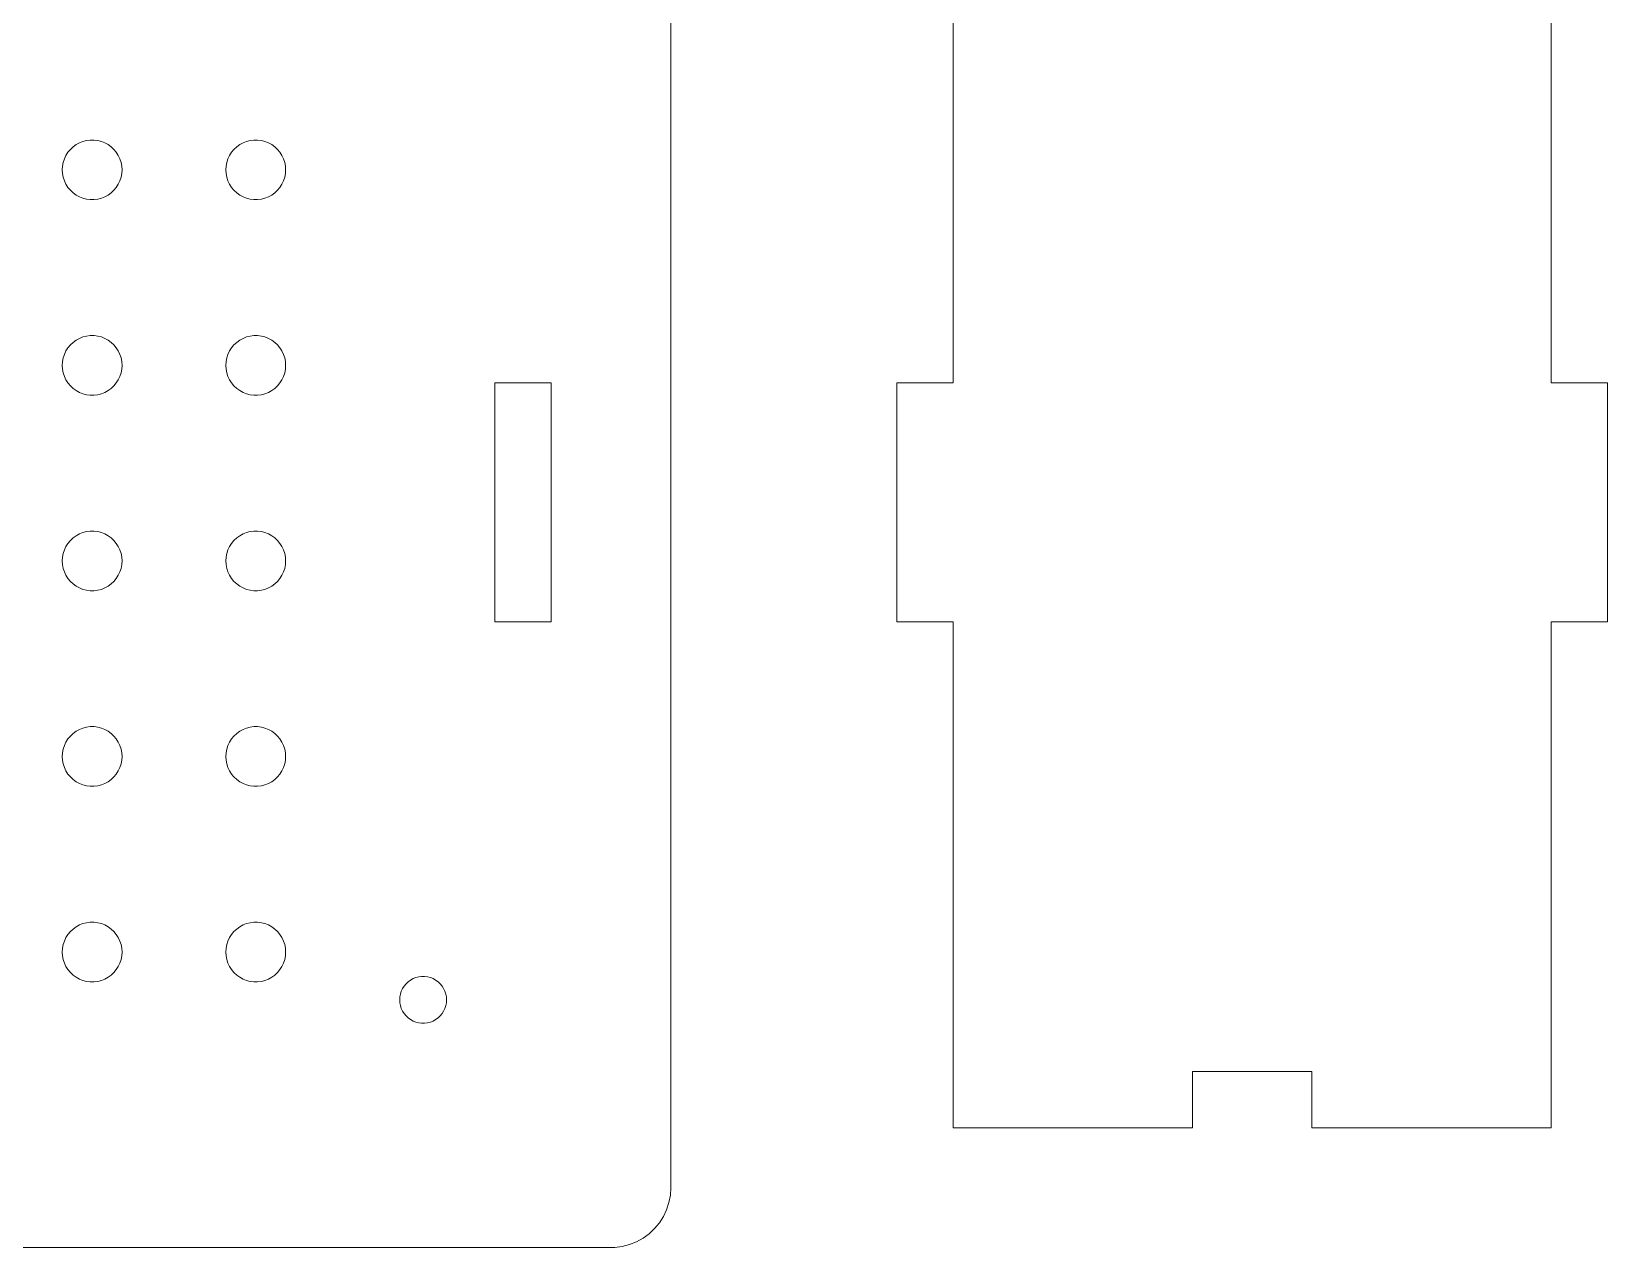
# Model space of a CAD drawing. Header units: millimetres. Extents: x -309 to 309, y -561 to 295.
# Drawn here: x 141.3 to 308.7, y -145.7 to -16.5 of the extents above; entities that cross this region are included whole.
import ezdxf

# ---------------------------------------------------------------- set-up
doc = ezdxf.new("R2010")
doc.units = ezdxf.units.MM
doc.layers.get('0').update_dxf_attribs({"linetype": 'CONTINUOUS', "lineweight": 0})

msp = doc.modelspace()

# ---------------------------------------------------------------- linework, layer by layer
for p, q in [((209.2, 139.35), (209.2, -139.35)), ((239.2, -53.8), (239.2, 53.8)), ((302.7, 53.8), (302.7, -53.8)), ((146.02, -28.492), (146.369, -28.3)), ((146.369, -28.3), (146.74, -28.153)), ((146.74, -28.153), (147.126, -28.054)), ((147.126, -28.054), (147.522, -28.004)), ((147.522, -28.004), (147.92, -28.004)), ((147.92, -28.004), (148.316, -28.054)), ((148.316, -28.054), (148.702, -28.153)), ((148.702, -28.153), (149.073, -28.3)), ((149.073, -28.3), (149.422, -28.492)), ((163.399, -28.492), (163.748, -28.3)), ((163.748, -28.3), (164.119, -28.153)), ((164.119, -28.153), (164.505, -28.054)), ((164.505, -28.054), (164.901, -28.004)), ((164.901, -28.004), (165.299, -28.004)), ((165.299, -28.004), (165.695, -28.054)), ((165.695, -28.054), (166.081, -28.153)), ((166.081, -28.153), (166.452, -28.3)), ((166.452, -28.3), (166.801, -28.492)), ((144.646, -30.383), (144.769, -30.004)), ((144.769, -30.004), (144.939, -29.643)), ((144.939, -29.643), (145.152, -29.307)), ((145.152, -29.307), (145.407, -28.999)), ((145.407, -28.999), (145.697, -28.726)), ((145.697, -28.726), (146.02, -28.492)), ((149.422, -28.492), (149.745, -28.726)), ((149.745, -28.726), (150.036, -28.999)), ((150.036, -28.999), (150.29, -29.307)), ((150.29, -29.307), (150.503, -29.643)), ((150.503, -29.643), (150.673, -30.004)), ((150.673, -30.004), (150.796, -30.383)), ((162.025, -30.383), (162.148, -30.004)), ((162.148, -30.004), (162.318, -29.643)), ((162.318, -29.643), (162.531, -29.307)), ((162.531, -29.307), (162.786, -28.999)), ((162.786, -28.999), (163.076, -28.726)), ((163.076, -28.726), (163.399, -28.492)), ((166.801, -28.492), (167.124, -28.726)), ((167.124, -28.726), (167.414, -28.999)), ((167.414, -28.999), (167.669, -29.307)), ((167.669, -29.307), (167.882, -29.643)), ((167.882, -29.643), (168.052, -30.004)), ((168.052, -30.004), (168.175, -30.383)), ((144.546, -31.173), (144.571, -30.775)), ((144.571, -31.571), (144.546, -31.173)), ((144.571, -30.775), (144.646, -30.383)), ((144.646, -31.962), (144.571, -31.571)), ((150.796, -30.383), (150.871, -30.775)), ((150.871, -31.571), (150.796, -31.962)), ((150.871, -30.775), (150.896, -31.173)), ((150.896, -31.173), (150.871, -31.571)), ((161.925, -31.173), (161.95, -30.775)), ((161.95, -31.571), (161.925, -31.173)), ((161.95, -30.775), (162.025, -30.383)), ((162.025, -31.962), (161.95, -31.571)), ((168.175, -30.383), (168.25, -30.775)), ((168.25, -31.571), (168.175, -31.962)), ((168.25, -30.775), (168.275, -31.173)), ((168.275, -31.173), (168.25, -31.571)), ((144.769, -32.342), (144.646, -31.962)), ((144.939, -32.702), (144.769, -32.342)), ((145.152, -33.039), (144.939, -32.702)), ((145.407, -33.346), (145.152, -33.039)), ((145.697, -33.619), (145.407, -33.346)), ((150.036, -33.346), (149.745, -33.619)), ((150.29, -33.039), (150.036, -33.346)), ((150.503, -32.702), (150.29, -33.039)), ((150.673, -32.342), (150.503, -32.702)), ((150.796, -31.962), (150.673, -32.342)), ((162.148, -32.342), (162.025, -31.962)), ((162.318, -32.702), (162.148, -32.342)), ((162.531, -33.039), (162.318, -32.702)), ((162.786, -33.346), (162.531, -33.039)), ((163.076, -33.619), (162.786, -33.346)), ((167.414, -33.346), (167.124, -33.619)), ((167.669, -33.039), (167.414, -33.346)), ((167.882, -32.702), (167.669, -33.039)), ((168.052, -32.342), (167.882, -32.702)), ((168.175, -31.962), (168.052, -32.342)), ((146.02, -33.853), (145.697, -33.619)), ((146.369, -34.046), (146.02, -33.853)), ((146.74, -34.192), (146.369, -34.046)), ((147.126, -34.291), (146.74, -34.192)), ((147.522, -34.341), (147.126, -34.291)), ((147.92, -34.341), (147.522, -34.341)), ((148.316, -34.291), (147.92, -34.341)), ((148.702, -34.192), (148.316, -34.291)), ((149.073, -34.046), (148.702, -34.192)), ((149.422, -33.853), (149.073, -34.046)), ((149.745, -33.619), (149.422, -33.853)), ((163.399, -33.853), (163.076, -33.619)), ((163.748, -34.046), (163.399, -33.853)), ((164.119, -34.192), (163.748, -34.046)), ((164.505, -34.291), (164.119, -34.192)), ((164.901, -34.341), (164.505, -34.291)), ((165.299, -34.341), (164.901, -34.341)), ((165.695, -34.291), (165.299, -34.341)), ((166.081, -34.192), (165.695, -34.291)), ((166.452, -34.046), (166.081, -34.192)), ((166.801, -33.853), (166.452, -34.046)), ((167.124, -33.619), (166.801, -33.853)), ((144.939, -50.425), (145.152, -50.088)), ((145.152, -50.088), (145.407, -49.781)), ((145.407, -49.781), (145.697, -49.508)), ((145.697, -49.508), (146.02, -49.274)), ((146.02, -49.274), (146.369, -49.082)), ((146.369, -49.082), (146.74, -48.935)), ((146.74, -48.935), (147.126, -48.836)), ((147.126, -48.836), (147.522, -48.786)), ((147.522, -48.786), (147.92, -48.786)), ((147.92, -48.786), (148.316, -48.836)), ((148.316, -48.836), (148.702, -48.935)), ((148.702, -48.935), (149.073, -49.082)), ((149.073, -49.082), (149.422, -49.274)), ((149.422, -49.274), (149.745, -49.508)), ((149.745, -49.508), (150.036, -49.781)), ((150.036, -49.781), (150.29, -50.088)), ((150.29, -50.088), (150.503, -50.425)), ((162.318, -50.425), (162.531, -50.088)), ((162.531, -50.088), (162.786, -49.781)), ((162.786, -49.781), (163.076, -49.508)), ((163.076, -49.508), (163.399, -49.274)), ((163.399, -49.274), (163.748, -49.082)), ((163.748, -49.082), (164.119, -48.935)), ((164.119, -48.935), (164.505, -48.836)), ((164.505, -48.836), (164.901, -48.786)), ((164.901, -48.786), (165.299, -48.786)), ((165.299, -48.786), (165.695, -48.836)), ((165.695, -48.836), (166.081, -48.935)), ((166.081, -48.935), (166.452, -49.082)), ((166.452, -49.082), (166.801, -49.274)), ((166.801, -49.274), (167.124, -49.508)), ((167.124, -49.508), (167.414, -49.781)), ((167.414, -49.781), (167.669, -50.088)), ((167.669, -50.088), (167.882, -50.425)), ((144.546, -51.955), (144.571, -51.557)), ((144.571, -51.557), (144.646, -51.165)), ((144.646, -51.165), (144.769, -50.786)), ((144.769, -50.786), (144.939, -50.425)), ((150.503, -50.425), (150.673, -50.786)), ((150.673, -50.786), (150.796, -51.165)), ((150.796, -51.165), (150.871, -51.557)), ((150.871, -51.557), (150.896, -51.955)), ((161.925, -51.955), (161.95, -51.557)), ((161.95, -51.557), (162.025, -51.165)), ((162.025, -51.165), (162.148, -50.786)), ((162.148, -50.786), (162.318, -50.425)), ((167.882, -50.425), (168.052, -50.786)), ((168.052, -50.786), (168.175, -51.165)), ((168.175, -51.165), (168.25, -51.557)), ((168.25, -51.557), (168.275, -51.955)), ((144.571, -52.352), (144.546, -51.955)), ((144.646, -52.744), (144.571, -52.352)), ((144.769, -53.123), (144.646, -52.744)), ((144.939, -53.484), (144.769, -53.123)), ((145.152, -53.821), (144.939, -53.484)), ((150.503, -53.484), (150.29, -53.821)), ((150.673, -53.123), (150.503, -53.484)), ((150.796, -52.744), (150.673, -53.123)), ((150.871, -52.352), (150.796, -52.744)), ((150.896, -51.955), (150.871, -52.352)), ((161.95, -52.352), (161.925, -51.955)), ((162.025, -52.744), (161.95, -52.352)), ((162.148, -53.123), (162.025, -52.744)), ((162.318, -53.484), (162.148, -53.123)), ((162.531, -53.821), (162.318, -53.484)), ((167.882, -53.484), (167.669, -53.821)), ((168.052, -53.123), (167.882, -53.484)), ((168.175, -52.744), (168.052, -53.123)), ((168.25, -52.352), (168.175, -52.744)), ((168.275, -51.955), (168.25, -52.352)), ((145.407, -54.128), (145.152, -53.821)), ((145.697, -54.401), (145.407, -54.128)), ((146.02, -54.635), (145.697, -54.401)), ((146.369, -54.827), (146.02, -54.635)), ((146.74, -54.974), (146.369, -54.827)), ((147.126, -55.073), (146.74, -54.974)), ((147.522, -55.123), (147.126, -55.073)), ((147.92, -55.123), (147.522, -55.123)), ((148.316, -55.073), (147.92, -55.123)), ((148.702, -54.974), (148.316, -55.073)), ((149.073, -54.827), (148.702, -54.974)), ((149.422, -54.635), (149.073, -54.827)), ((149.745, -54.401), (149.422, -54.635)), ((150.036, -54.128), (149.745, -54.401)), ((150.29, -53.821), (150.036, -54.128)), ((162.786, -54.128), (162.531, -53.821)), ((163.076, -54.401), (162.786, -54.128)), ((163.399, -54.635), (163.076, -54.401)), ((163.748, -54.827), (163.399, -54.635)), ((164.119, -54.974), (163.748, -54.827)), ((164.505, -55.073), (164.119, -54.974)), ((164.901, -55.123), (164.505, -55.073)), ((165.299, -55.123), (164.901, -55.123)), ((165.695, -55.073), (165.299, -55.123)), ((166.081, -54.974), (165.695, -55.073)), ((166.452, -54.827), (166.081, -54.974)), ((166.801, -54.635), (166.452, -54.827)), ((167.124, -54.401), (166.801, -54.635)), ((167.414, -54.128), (167.124, -54.401)), ((167.669, -53.821), (167.414, -54.128)), ((190.5, -79.2), (190.5, -53.8)), ((190.5, -53.8), (196.5, -53.8)), ((196.5, -53.8), (196.5, -79.2)), ((233.2, -79.2), (233.2, -53.8)), ((233.2, -53.8), (239.2, -53.8)), ((302.7, -53.8), (308.7, -53.8)), ((308.7, -53.8), (308.7, -79.2)), ((145.407, -70.563), (145.697, -70.29)), ((145.697, -70.29), (146.02, -70.056)), ((146.02, -70.056), (146.369, -69.864)), ((146.369, -69.864), (146.74, -69.717)), ((146.74, -69.717), (147.126, -69.618)), ((147.126, -69.618), (147.522, -69.568)), ((147.522, -69.568), (147.92, -69.568)), ((147.92, -69.568), (148.316, -69.618)), ((148.316, -69.618), (148.702, -69.717)), ((148.702, -69.717), (149.073, -69.864)), ((149.073, -69.864), (149.422, -70.056)), ((149.422, -70.056), (149.745, -70.29)), ((149.745, -70.29), (150.036, -70.563)), ((162.786, -70.563), (163.076, -70.29)), ((163.076, -70.29), (163.399, -70.056)), ((163.399, -70.056), (163.748, -69.864)), ((163.748, -69.864), (164.119, -69.717)), ((164.119, -69.717), (164.505, -69.618)), ((164.505, -69.618), (164.901, -69.568)), ((164.901, -69.568), (165.299, -69.568)), ((165.299, -69.568), (165.695, -69.618)), ((165.695, -69.618), (166.081, -69.717)), ((166.081, -69.717), (166.452, -69.864)), ((166.452, -69.864), (166.801, -70.056)), ((166.801, -70.056), (167.124, -70.29)), ((167.124, -70.29), (167.414, -70.563)), ((144.571, -72.338), (144.646, -71.947)), ((144.646, -71.947), (144.769, -71.568)), ((144.769, -71.568), (144.939, -71.207)), ((144.939, -71.207), (145.152, -70.87)), ((145.152, -70.87), (145.407, -70.563)), ((150.036, -70.563), (150.29, -70.87)), ((150.29, -70.87), (150.503, -71.207)), ((150.503, -71.207), (150.673, -71.568)), ((150.673, -71.568), (150.796, -71.947)), ((150.796, -71.947), (150.871, -72.338)), ((161.95, -72.338), (162.025, -71.947)), ((162.025, -71.947), (162.148, -71.568)), ((162.148, -71.568), (162.318, -71.207)), ((162.318, -71.207), (162.531, -70.87)), ((162.531, -70.87), (162.786, -70.563)), ((167.414, -70.563), (167.669, -70.87)), ((167.669, -70.87), (167.882, -71.207)), ((167.882, -71.207), (168.052, -71.568)), ((168.052, -71.568), (168.175, -71.947)), ((168.175, -71.947), (168.25, -72.338)), ((144.546, -72.736), (144.571, -72.338)), ((144.571, -73.134), (144.546, -72.736)), ((144.646, -73.526), (144.571, -73.134)), ((144.769, -73.905), (144.646, -73.526)), ((150.796, -73.526), (150.673, -73.905)), ((150.871, -73.134), (150.796, -73.526)), ((150.871, -72.338), (150.896, -72.736)), ((150.896, -72.736), (150.871, -73.134)), ((161.925, -72.736), (161.95, -72.338)), ((161.95, -73.134), (161.925, -72.736)), ((162.025, -73.526), (161.95, -73.134)), ((162.148, -73.905), (162.025, -73.526)), ((168.175, -73.526), (168.052, -73.905)), ((168.25, -73.134), (168.175, -73.526)), ((168.25, -72.338), (168.275, -72.736)), ((168.275, -72.736), (168.25, -73.134)), ((144.939, -74.266), (144.769, -73.905)), ((145.152, -74.603), (144.939, -74.266)), ((145.407, -74.91), (145.152, -74.603)), ((145.697, -75.183), (145.407, -74.91)), ((146.02, -75.417), (145.697, -75.183)), ((149.745, -75.183), (149.422, -75.417)), ((150.036, -74.91), (149.745, -75.183)), ((150.29, -74.603), (150.036, -74.91)), ((150.503, -74.266), (150.29, -74.603)), ((150.673, -73.905), (150.503, -74.266)), ((162.318, -74.266), (162.148, -73.905)), ((162.531, -74.603), (162.318, -74.266)), ((162.786, -74.91), (162.531, -74.603)), ((163.076, -75.183), (162.786, -74.91)), ((163.399, -75.417), (163.076, -75.183)), ((167.124, -75.183), (166.801, -75.417)), ((167.414, -74.91), (167.124, -75.183)), ((167.669, -74.603), (167.414, -74.91)), ((167.882, -74.266), (167.669, -74.603)), ((168.052, -73.905), (167.882, -74.266)), ((146.369, -75.609), (146.02, -75.417)), ((146.74, -75.756), (146.369, -75.609)), ((147.126, -75.855), (146.74, -75.756)), ((147.522, -75.905), (147.126, -75.855)), ((147.92, -75.905), (147.522, -75.905)), ((148.316, -75.855), (147.92, -75.905)), ((148.702, -75.756), (148.316, -75.855)), ((149.073, -75.609), (148.702, -75.756)), ((149.422, -75.417), (149.073, -75.609)), ((163.748, -75.609), (163.399, -75.417)), ((164.119, -75.756), (163.748, -75.609)), ((164.505, -75.855), (164.119, -75.756)), ((164.901, -75.905), (164.505, -75.855)), ((165.299, -75.905), (164.901, -75.905)), ((165.695, -75.855), (165.299, -75.905)), ((166.081, -75.756), (165.695, -75.855)), ((166.452, -75.609), (166.081, -75.756)), ((166.801, -75.417), (166.452, -75.609)), ((196.5, -79.2), (190.5, -79.2)), ((239.2, -79.2), (233.2, -79.2)), ((239.2, -133), (239.2, -79.2)), ((308.7, -79.2), (302.7, -79.2)), ((302.7, -79.2), (302.7, -133)), ((146.74, -90.499), (147.126, -90.399)), ((147.126, -90.399), (147.522, -90.349)), ((147.522, -90.349), (147.92, -90.349)), ((147.92, -90.349), (148.316, -90.399)), ((148.316, -90.399), (148.702, -90.499)), ((164.119, -90.499), (164.505, -90.399)), ((164.505, -90.399), (164.901, -90.349)), ((164.901, -90.349), (165.299, -90.349)), ((165.299, -90.349), (165.695, -90.399)), ((165.695, -90.399), (166.081, -90.499)), ((144.769, -92.349), (144.939, -91.989)), ((144.939, -91.989), (145.152, -91.652)), ((145.152, -91.652), (145.407, -91.345)), ((145.407, -91.345), (145.697, -91.072)), ((145.697, -91.072), (146.02, -90.837)), ((146.02, -90.837), (146.369, -90.645)), ((146.369, -90.645), (146.74, -90.499)), ((148.702, -90.499), (149.073, -90.645)), ((149.073, -90.645), (149.422, -90.837)), ((149.422, -90.837), (149.745, -91.072)), ((149.745, -91.072), (150.036, -91.345)), ((150.036, -91.345), (150.29, -91.652)), ((150.29, -91.652), (150.503, -91.989)), ((150.503, -91.989), (150.673, -92.349)), ((162.148, -92.349), (162.318, -91.989)), ((162.318, -91.989), (162.531, -91.652)), ((162.531, -91.652), (162.786, -91.345)), ((162.786, -91.345), (163.076, -91.072)), ((163.076, -91.072), (163.399, -90.837)), ((163.399, -90.837), (163.748, -90.645)), ((163.748, -90.645), (164.119, -90.499)), ((166.081, -90.499), (166.452, -90.645)), ((166.452, -90.645), (166.801, -90.837)), ((166.801, -90.837), (167.124, -91.072)), ((167.124, -91.072), (167.414, -91.345)), ((167.414, -91.345), (167.669, -91.652)), ((167.669, -91.652), (167.882, -91.989)), ((167.882, -91.989), (168.052, -92.349)), ((144.546, -93.518), (144.571, -93.12)), ((144.571, -93.916), (144.546, -93.518)), ((144.571, -93.12), (144.646, -92.729)), ((144.646, -92.729), (144.769, -92.349)), ((150.673, -92.349), (150.796, -92.729)), ((150.796, -92.729), (150.871, -93.12)), ((150.871, -93.12), (150.896, -93.518)), ((150.896, -93.518), (150.871, -93.916)), ((161.925, -93.518), (161.95, -93.12)), ((161.95, -93.916), (161.925, -93.518)), ((161.95, -93.12), (162.025, -92.729)), ((162.025, -92.729), (162.148, -92.349)), ((168.052, -92.349), (168.175, -92.729)), ((168.175, -92.729), (168.25, -93.12)), ((168.25, -93.12), (168.275, -93.518)), ((168.275, -93.518), (168.25, -93.916)), ((144.646, -94.308), (144.571, -93.916)), ((144.769, -94.687), (144.646, -94.308)), ((144.939, -95.048), (144.769, -94.687)), ((145.152, -95.384), (144.939, -95.048)), ((145.407, -95.692), (145.152, -95.384)), ((150.29, -95.384), (150.036, -95.692)), ((150.503, -95.048), (150.29, -95.384)), ((150.673, -94.687), (150.503, -95.048)), ((150.796, -94.308), (150.673, -94.687)), ((150.871, -93.916), (150.796, -94.308)), ((162.025, -94.308), (161.95, -93.916)), ((162.148, -94.687), (162.025, -94.308)), ((162.318, -95.048), (162.148, -94.687)), ((162.531, -95.384), (162.318, -95.048)), ((162.786, -95.692), (162.531, -95.384)), ((167.669, -95.384), (167.414, -95.692)), ((167.882, -95.048), (167.669, -95.384)), ((168.052, -94.687), (167.882, -95.048)), ((168.175, -94.308), (168.052, -94.687)), ((168.25, -93.916), (168.175, -94.308)), ((145.697, -95.965), (145.407, -95.692)), ((146.02, -96.199), (145.697, -95.965)), ((146.369, -96.391), (146.02, -96.199)), ((146.74, -96.538), (146.369, -96.391)), ((147.126, -96.637), (146.74, -96.538)), ((147.522, -96.687), (147.126, -96.637)), ((147.92, -96.687), (147.522, -96.687)), ((148.316, -96.637), (147.92, -96.687)), ((148.702, -96.538), (148.316, -96.637)), ((149.073, -96.391), (148.702, -96.538)), ((149.422, -96.199), (149.073, -96.391)), ((149.745, -95.965), (149.422, -96.199)), ((150.036, -95.692), (149.745, -95.965)), ((163.076, -95.965), (162.786, -95.692)), ((163.399, -96.199), (163.076, -95.965)), ((163.748, -96.391), (163.399, -96.199)), ((164.119, -96.538), (163.748, -96.391)), ((164.505, -96.637), (164.119, -96.538)), ((164.901, -96.687), (164.505, -96.637)), ((165.299, -96.687), (164.901, -96.687)), ((165.695, -96.637), (165.299, -96.687)), ((166.081, -96.538), (165.695, -96.637)), ((166.452, -96.391), (166.081, -96.538)), ((166.801, -96.199), (166.452, -96.391)), ((167.124, -95.965), (166.801, -96.199)), ((167.414, -95.692), (167.124, -95.965)), ((145.152, -112.434), (145.407, -112.127)), ((145.407, -112.127), (145.697, -111.854)), ((145.697, -111.854), (146.02, -111.619)), ((146.02, -111.619), (146.369, -111.427)), ((146.369, -111.427), (146.74, -111.28)), ((146.74, -111.28), (147.126, -111.181)), ((147.126, -111.181), (147.522, -111.131)), ((147.522, -111.131), (147.92, -111.131)), ((147.92, -111.131), (148.316, -111.181)), ((148.316, -111.181), (148.702, -111.28)), ((148.702, -111.28), (149.073, -111.427)), ((149.073, -111.427), (149.422, -111.619)), ((149.422, -111.619), (149.745, -111.854)), ((149.745, -111.854), (150.036, -112.127)), ((150.036, -112.127), (150.29, -112.434)), ((162.531, -112.434), (162.786, -112.127)), ((162.786, -112.127), (163.076, -111.854)), ((163.076, -111.854), (163.399, -111.619)), ((163.399, -111.619), (163.748, -111.427)), ((163.748, -111.427), (164.119, -111.28)), ((164.119, -111.28), (164.505, -111.181)), ((164.505, -111.181), (164.901, -111.131)), ((164.901, -111.131), (165.299, -111.131)), ((165.299, -111.131), (165.695, -111.181)), ((165.695, -111.181), (166.081, -111.28)), ((166.081, -111.28), (166.452, -111.427)), ((166.452, -111.427), (166.801, -111.619)), ((166.801, -111.619), (167.124, -111.854)), ((167.124, -111.854), (167.414, -112.127)), ((167.414, -112.127), (167.669, -112.434)), ((144.571, -113.902), (144.646, -113.51)), ((144.646, -113.51), (144.769, -113.131)), ((144.769, -113.131), (144.939, -112.77)), ((144.939, -112.77), (145.152, -112.434)), ((150.29, -112.434), (150.503, -112.77)), ((150.503, -112.77), (150.673, -113.131)), ((150.673, -113.131), (150.796, -113.51)), ((150.796, -113.51), (150.871, -113.902)), ((161.95, -113.902), (162.025, -113.51)), ((162.025, -113.51), (162.148, -113.131)), ((162.148, -113.131), (162.318, -112.77)), ((162.318, -112.77), (162.531, -112.434)), ((167.669, -112.434), (167.882, -112.77)), ((167.882, -112.77), (168.052, -113.131)), ((168.052, -113.131), (168.175, -113.51)), ((168.175, -113.51), (168.25, -113.902)), ((144.546, -114.3), (144.571, -113.902)), ((144.571, -114.698), (144.546, -114.3)), ((144.646, -115.09), (144.571, -114.698)), ((144.769, -115.469), (144.646, -115.09)), ((144.939, -115.83), (144.769, -115.469)), ((150.673, -115.469), (150.503, -115.83)), ((150.796, -115.09), (150.673, -115.469)), ((150.871, -114.698), (150.796, -115.09)), ((150.871, -113.902), (150.896, -114.3)), ((150.896, -114.3), (150.871, -114.698)), ((161.925, -114.3), (161.95, -113.902)), ((161.95, -114.698), (161.925, -114.3)), ((162.025, -115.09), (161.95, -114.698)), ((162.148, -115.469), (162.025, -115.09)), ((162.318, -115.83), (162.148, -115.469)), ((168.052, -115.469), (167.882, -115.83)), ((168.175, -115.09), (168.052, -115.469)), ((168.25, -114.698), (168.175, -115.09)), ((168.25, -113.902), (168.275, -114.3)), ((168.275, -114.3), (168.25, -114.698)), ((145.152, -116.166), (144.939, -115.83)), ((145.407, -116.473), (145.152, -116.166)), ((145.697, -116.746), (145.407, -116.473)), ((146.02, -116.981), (145.697, -116.746)), ((146.369, -117.173), (146.02, -116.981)), ((146.74, -117.32), (146.369, -117.173)), ((149.073, -117.173), (148.702, -117.32)), ((149.422, -116.981), (149.073, -117.173)), ((149.745, -116.746), (149.422, -116.981)), ((150.036, -116.473), (149.745, -116.746)), ((150.29, -116.166), (150.036, -116.473)), ((150.503, -115.83), (150.29, -116.166)), ((162.531, -116.166), (162.318, -115.83)), ((162.786, -116.473), (162.531, -116.166)), ((163.076, -116.746), (162.786, -116.473)), ((163.399, -116.981), (163.076, -116.746)), ((163.748, -117.173), (163.399, -116.981)), ((164.119, -117.32), (163.748, -117.173)), ((166.452, -117.173), (166.081, -117.32)), ((166.801, -116.981), (166.452, -117.173)), ((167.124, -116.746), (166.801, -116.981)), ((167.414, -116.473), (167.124, -116.746)), ((167.669, -116.166), (167.414, -116.473)), ((167.882, -115.83), (167.669, -116.166)), ((181.546, -117.278), (181.82, -117.128)), ((181.82, -117.128), (182.111, -117.013)), ((182.111, -117.013), (182.414, -116.935)), ((182.414, -116.935), (182.724, -116.896)), ((182.724, -116.896), (183.036, -116.896)), ((183.036, -116.896), (183.346, -116.935)), ((183.346, -116.935), (183.649, -117.013)), ((183.649, -117.013), (183.94, -117.128)), ((183.94, -117.128), (184.214, -117.278)), ((147.126, -117.419), (146.74, -117.32)), ((147.522, -117.469), (147.126, -117.419)), ((147.92, -117.469), (147.522, -117.469)), ((148.316, -117.419), (147.92, -117.469)), ((148.702, -117.32), (148.316, -117.419)), ((164.505, -117.419), (164.119, -117.32)), ((164.901, -117.469), (164.505, -117.419)), ((165.299, -117.469), (164.901, -117.469)), ((165.695, -117.419), (165.299, -117.469)), ((166.081, -117.32), (165.695, -117.419)), ((180.41, -119.068), (180.469, -118.761)), ((180.469, -118.761), (180.566, -118.464)), ((180.566, -118.464), (180.699, -118.181)), ((180.699, -118.181), (180.866, -117.917)), ((180.866, -117.917), (181.065, -117.676)), ((181.065, -117.676), (181.293, -117.462)), ((181.293, -117.462), (181.546, -117.278)), ((184.214, -117.278), (184.467, -117.462)), ((184.467, -117.462), (184.695, -117.676)), ((184.695, -117.676), (184.894, -117.917)), ((184.894, -117.917), (185.061, -118.181)), ((185.061, -118.181), (185.194, -118.464)), ((185.194, -118.464), (185.291, -118.761)), ((185.291, -118.761), (185.35, -119.068)), ((180.391, -119.38), (180.41, -119.068)), ((180.41, -119.692), (180.391, -119.38)), ((180.469, -119.999), (180.41, -119.692)), ((180.566, -120.296), (180.469, -119.999)), ((180.699, -120.579), (180.566, -120.296)), ((185.194, -120.296), (185.061, -120.579)), ((185.291, -119.999), (185.194, -120.296)), ((185.35, -119.692), (185.291, -119.999)), ((185.35, -119.068), (185.369, -119.38)), ((185.369, -119.38), (185.35, -119.692)), ((180.866, -120.843), (180.699, -120.579)), ((181.065, -121.084), (180.866, -120.843)), ((181.293, -121.298), (181.065, -121.084)), ((181.546, -121.482), (181.293, -121.298)), ((181.82, -121.632), (181.546, -121.482)), ((182.111, -121.747), (181.82, -121.632)), ((182.414, -121.825), (182.111, -121.747)), ((182.724, -121.864), (182.414, -121.825)), ((183.036, -121.864), (182.724, -121.864)), ((183.346, -121.825), (183.036, -121.864)), ((183.649, -121.747), (183.346, -121.825)), ((183.94, -121.632), (183.649, -121.747)), ((184.214, -121.482), (183.94, -121.632)), ((184.467, -121.298), (184.214, -121.482)), ((184.695, -121.084), (184.467, -121.298)), ((184.894, -120.843), (184.695, -121.084)), ((185.061, -120.579), (184.894, -120.843)), ((277.3, -127), (264.6, -127)), ((264.6, -127), (264.6, -133)), ((277.3, -133), (277.3, -127)), ((264.6, -133), (239.2, -133)), ((302.7, -133), (277.3, -133)), ((209.15, -140.146), (209.001, -140.929)), ((209.2, -139.35), (209.15, -140.146)), ((208.754, -141.688), (208.415, -142.409)), ((209.001, -140.929), (208.754, -141.688)), ((207.479, -143.697), (206.898, -144.243)), ((207.987, -143.082), (207.479, -143.697)), ((208.415, -142.409), (207.987, -143.082)), ((204.04, -145.588), (203.249, -145.687)), ((204.812, -145.389), (204.04, -145.588)), ((205.554, -145.096), (204.812, -145.389)), ((206.253, -144.711), (205.554, -145.096)), ((206.898, -144.243), (206.253, -144.711)), ((202.85, -145.7), (-202.85, -145.7)), ((203.249, -145.687), (202.85, -145.687)), ((202.85, -145.687), (202.85, -145.7))]:
    msp.add_line(p, q)

doc.saveas('drawing.dxf')
